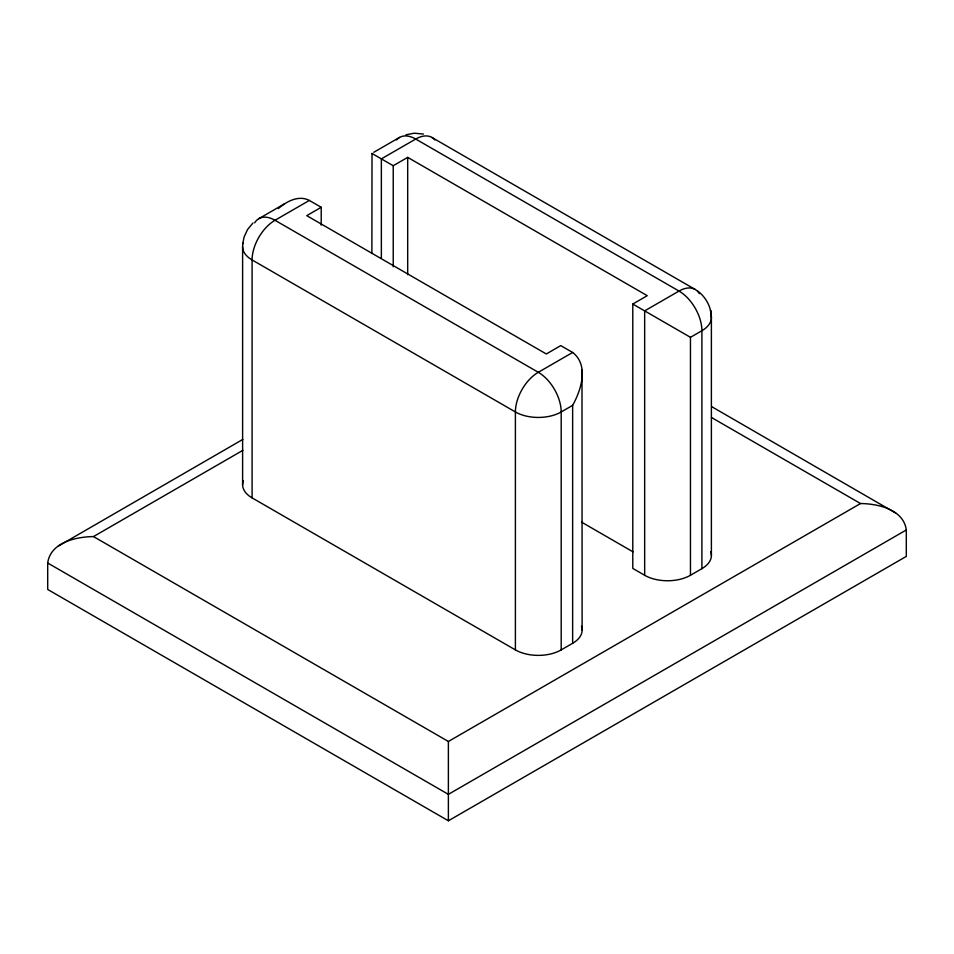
<?xml version="1.0" encoding="UTF-8"?>
<svg xmlns="http://www.w3.org/2000/svg" width="954" height="954" viewBox="0 0 954 954"><rect width="100%" height="100%" fill="white"/><g stroke="black" fill="none" stroke-linecap="round" stroke-linejoin="round"><path stroke-width="1.43" d="M242.614 484.668L242.614 246.716M372.012 153.475L371.881 253.514M711.41 417.447L860.508 503.533C877.942 503.724 903.605 509.364 906.3 529.971L906.3 556.409L448.38 820.786L47.7 589.453L47.7 563.015C50.395 542.409 76.058 536.78 93.492 536.577L242.888 450.324M242.769 243.616L244.129 236.95L247.587 229.497L253.001 222.962M243.294 480.828A32.376 18.698 0 0 0 252.094 497.881L515.398 649.901A32.376 18.698 0 0 0 561.19 649.901L572.638 643.294L572.638 405.343C581.189 390.15 589.143 365.108 572.638 352.467L560.773 345.61L546.308 353.97L306.747 215.652L321.212 207.304L321.212 225.132M278.365 208.568C286.45 201.449 298.745 194.795 309.334 200.447L321.212 207.304M58.277 546.117L242.829 439.412M258.808 218.681L284.364 203.917M373.801 152.282L399.511 137.436M309.334 200.447L274.99 220.279A32.376 18.698 60 0 0 254.658 222.831M372.477 153.737L371.929 153.427L393.227 165.722L407.692 157.374L647.253 295.68L632.788 304.04L632.788 568.417L644.665 575.274A32.376 18.698 0 0 0 690.457 575.274L701.905 568.656A32.376 18.698 0 0 0 710.706 551.615M572.638 352.467L538.294 372.298A32.376 18.698 -60 0 0 515.398 411.961L515.398 649.901M572.638 405.343L561.19 411.961A32.376 18.698 0 0 1 515.398 411.961L252.094 259.941A32.376 18.698 0 0 1 243.294 242.888M632.788 304.04L690.457 337.322L701.905 330.716A32.376 18.698 0 0 0 710.706 313.663M93.492 536.577L448.38 741.473L860.508 503.533M906.3 529.971L448.38 794.348L47.7 563.015M405.939 134.788L414.203 133.214L423.433 134.049M431.888 137.436L695.192 289.456M711.624 406.619L895.723 513.073M581.57 522.148L633.086 551.889M697.803 291.149C705.483 296.897 710.67 305.936 711.219 315.571M711.374 317.086L710.575 310.336L711.386 317.503L711.386 555.443M581.988 370.08L582.119 630.069M701.905 568.656L701.905 330.716A32.376 18.698 60 0 0 679.009 291.065L415.705 139.045A32.376 18.698 60 0 0 396.542 139.952M690.457 337.322L690.457 575.274M644.665 575.274L644.665 310.885L679.009 291.065A32.376 18.698 -60 0 1 699.342 293.617M561.19 649.901L561.19 411.961A32.376 18.698 60 0 0 538.294 372.298L274.99 220.279A32.376 18.698 -60 0 0 252.094 259.941L252.094 497.881M448.38 741.473L448.38 820.786M407.692 157.374L407.692 274.716M393.227 165.722L393.227 266.726M381.361 258.009L381.361 158.877L415.705 139.045A32.376 18.698 -60 0 1 434.869 139.952M581.439 626.241A32.376 18.698 0 0 1 572.638 643.294"/></g></svg>
